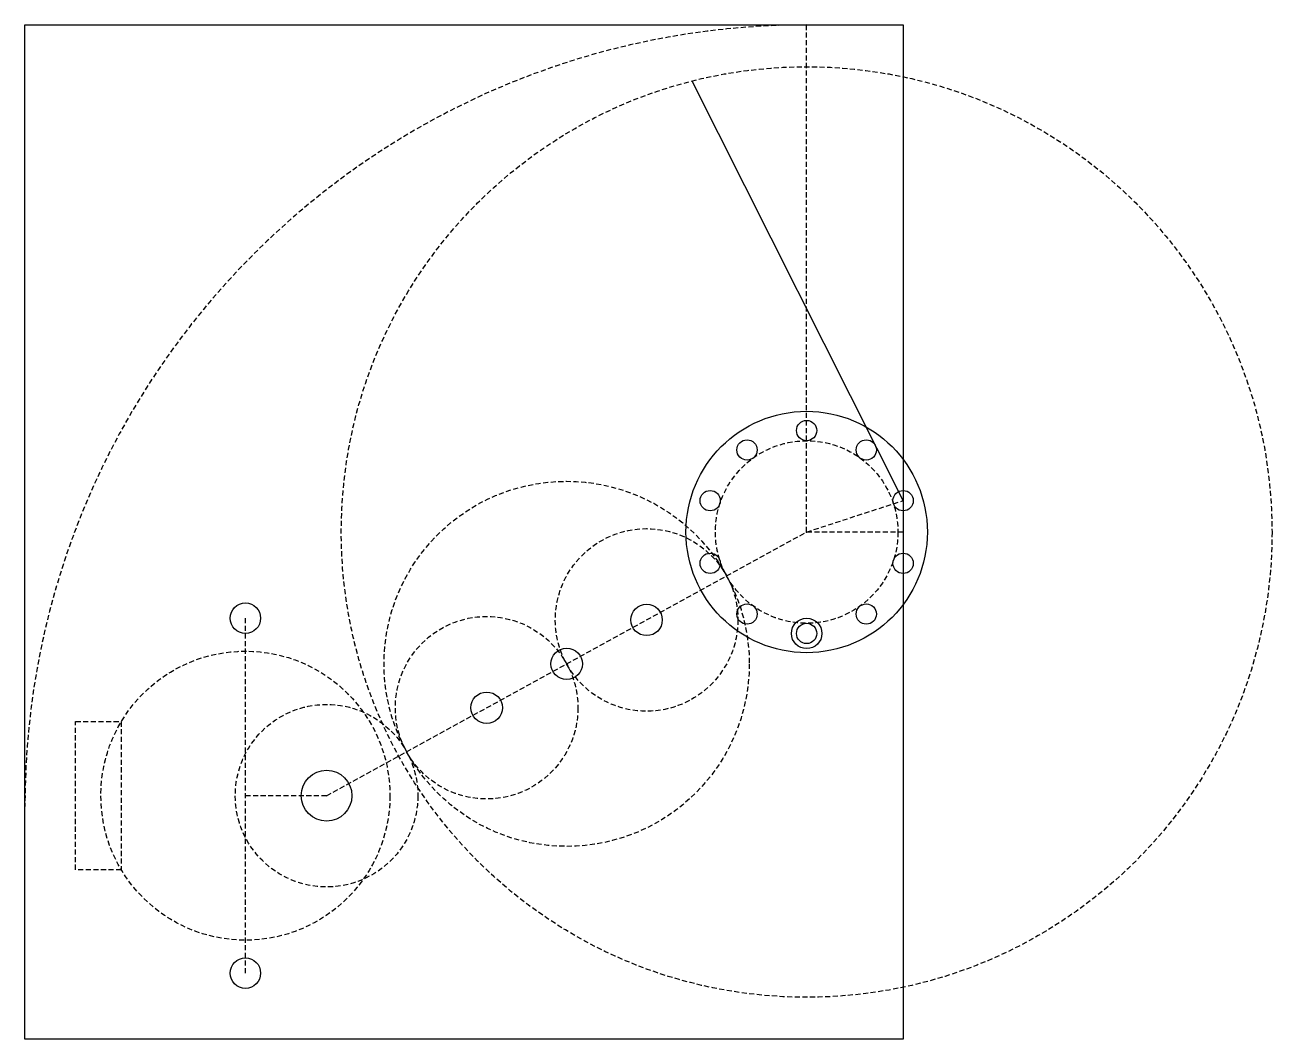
# Model space of a CAD drawing. Header units: millimetres. Extents: x -77 to 46, y -50 to 50.
import ezdxf

# ---------------------------------------------------------------- set-up
doc = ezdxf.new("R2010")
doc.units = ezdxf.units.MM
doc.linetypes.add('DASHED', pattern=[0.75, 0.5, -0.25])
doc.layers.get('0').update_dxf_attribs({"linetype": 'CONTINUOUS'})
doc.layers.add('1', color=7, linetype='DASHED')

msp = doc.modelspace()

# ---------------------------------------------------------------- linework, layer by layer
msp.add_line((9.51, 3.09), (-11.29, 44.47))
msp.add_lwpolyline([(-77.07, 50), (9.51, 50), (9.51, -50), (-77.07, -50)], close=True)
for centre, radius in [((0, 0), 11.9), ((0, 10), 1), ((-5.88, 8.09), 1), ((5.88, 8.09), 1), ((-9.51, 3.09), 1), ((9.51, 3.09), 1), ((-9.51, -3.09), 1), ((9.51, -3.09), 1), ((-55.33, -8.5), 1.5), ((-15.78, -8.67), 1.55), ((-5.88, -8.09), 1), ((5.88, -8.09), 1), ((0, -10), 1.5), ((0, -10), 1), ((-23.66, -13), 1.55), ((-31.55, -17.33), 1.55), ((-47.33, -26), 2.5), ((-55.33, -43.5), 1.5)]:
    msp.add_circle(centre, radius)
msp.add_point((0, 0))
msp.add_point((0, 0))
at = {"layer": '1'}
for p, q in [((0, 0), (0, 50)), ((0, 0), (9.51, 3.09)), ((-47.33, -26), (0, 0)), ((9.51, 0), (0, 0)), ((-55.33, -43.5), (-55.33, -8.5)), ((-72.07, -33.3), (-72.07, -18.7)), ((-72.07, -18.7), (-67.57, -18.7)), ((-67.57, -18.7), (-67.57, -33.3)), ((-47.33, -26), (-55.33, -26)), ((-67.57, -33.3), (-72.07, -33.3))]:
    msp.add_line(p, q, dxfattribs=at)
for centre, radius in [((0, 0), 45.88), ((0, 0), 9), ((-23.66, -13), 18), ((-15.78, -8.67), 9), ((-31.55, -17.33), 9), ((-55.33, -26), 14.25), ((-47.33, -26), 9)]:
    msp.add_circle(centre, radius, dxfattribs=at)
msp.add_arc((0, -27.07), 77.07, 90, 180, dxfattribs=at)

doc.saveas('drawing.dxf')
